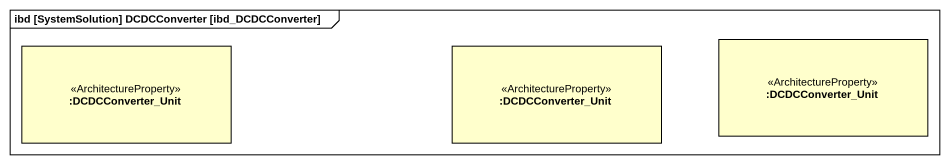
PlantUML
@startuml
mainframe ibd [SystemSolution] DCDCConverter [ibd_DCDCConverter]
rectangle ":DCDCConverter_Unit" as DCDCConverter_Unit <<ArchitectureProperty>>
rectangle ":DCDCConverter_Unit" as DCDCConverter_Unit_2 <<ArchitectureProperty>>
rectangle ":DCDCConverter_Unit" as DCDCConverter_Unit_3 <<ArchitectureProperty>>
@enduml
